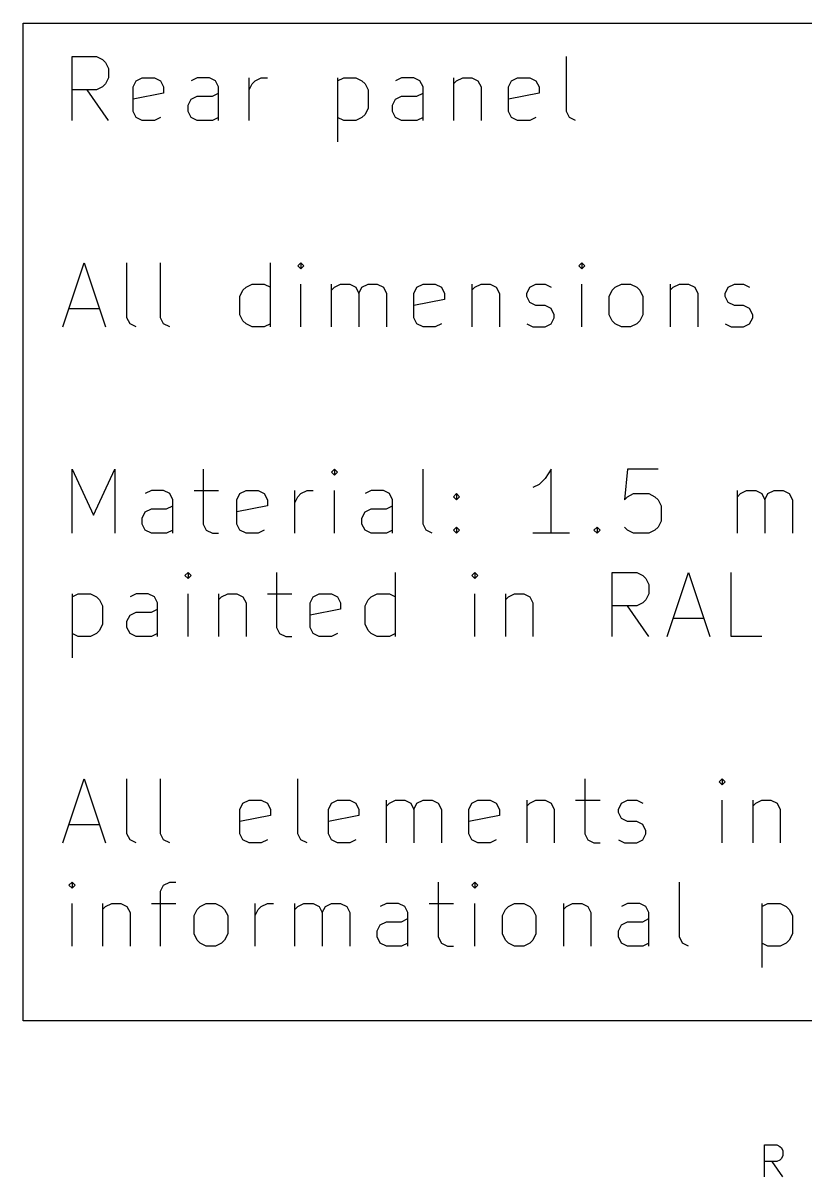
# Model space of a CAD drawing. Extents: x 111 to 491, y -200 to -1.
# Drawn here: x 111 to 135.43, y -46.5 to -10.5 of the extents above; entities that cross this region are included whole.
import ezdxf

# ---------------------------------------------------------------- set-up
doc = ezdxf.new("R2010")
doc.units = 0
doc.layers.add('BLACK', color=7, linetype='CONTINUOUS')

msp = doc.modelspace()

# ---------------------------------------------------------------- linework, layer by layer
at = {"layer": 'BLACK', "linetype": 'CONTINUOUS'}
for p, q in [((111, -10.5), (165.125, -10.5)), ((111, -41.625), (111, -10.5)), ((112.527374, -13.539938), (112.527374, -11.539938)), ((112.527374, -11.539938), (113.289279, -11.539938)), ((113.289279, -11.539938), (113.479755, -11.635176)), ((113.479755, -11.635176), (113.574993, -11.730414)), ((113.574993, -11.730414), (113.670231, -11.92089)), ((127.955947, -13.254223), (127.955947, -11.539938)), ((113.670231, -12.206604), (113.574993, -12.39708)), ((113.670231, -11.92089), (113.670231, -12.206604)), ((114.527374, -12.301842), (114.71785, -12.206604)), ((114.71785, -12.206604), (115.098803, -12.206604)), ((115.098803, -12.206604), (115.289279, -12.301842)), ((116.432136, -12.206604), (116.24166, -12.301842)), ((116.813089, -12.206604), (116.432136, -12.206604)), ((117.003565, -12.301842), (116.813089, -12.206604)), ((118.051184, -13.539938), (118.051184, -12.206604)), ((118.24166, -12.301842), (118.432136, -12.206604)), ((118.432136, -12.206604), (118.622613, -12.206604)), ((120.813089, -12.206604), (120.813089, -14.206604)), ((120.813089, -12.301842), (121.003565, -12.206604)), ((121.003565, -12.206604), (121.384518, -12.206604)), ((121.384518, -12.206604), (121.574994, -12.301842)), ((122.813089, -12.206604), (122.622613, -12.301842)), ((123.194042, -12.206604), (122.813089, -12.206604)), ((123.384518, -12.301842), (123.194042, -12.206604)), ((124.432137, -12.206604), (124.432137, -13.539938)), ((124.527375, -12.301842), (124.717851, -12.206604)), ((124.717851, -12.206604), (125.003566, -12.206604)), ((125.003566, -12.206604), (125.194042, -12.301842)), ((126.241661, -12.301842), (126.432137, -12.206604)), ((126.432137, -12.206604), (126.81309, -12.206604)), ((126.81309, -12.206604), (127.003566, -12.301842)), ((113.289279, -12.587557), (112.527374, -12.587557)), ((113.670231, -13.539938), (113.003564, -12.587557)), ((113.479755, -12.492319), (113.289279, -12.587557)), ((113.574993, -12.39708), (113.479755, -12.492319)), ((114.432136, -12.492319), (114.527374, -12.301842)), ((114.432136, -13.254223), (114.432136, -12.492319)), ((115.289279, -12.301842), (115.384517, -12.492319)), ((115.384517, -12.492319), (115.384517, -12.682795)), ((117.098803, -12.492319), (117.003565, -12.301842)), ((117.098803, -13.539938), (117.098803, -12.492319)), ((118.051184, -12.587557), (118.146422, -12.39708)), ((118.146422, -12.39708), (118.24166, -12.301842)), ((121.574994, -12.301842), (121.670232, -12.39708)), ((121.670232, -12.39708), (121.76547, -12.587557)), ((121.76547, -12.587557), (121.76547, -13.158985)), ((123.479756, -12.492319), (123.384518, -12.301842)), ((123.479756, -13.539938), (123.479756, -12.492319)), ((124.432137, -12.39708), (124.527375, -12.301842)), ((125.194042, -12.301842), (125.28928, -12.492319)), ((125.28928, -12.492319), (125.28928, -13.539938)), ((126.146423, -12.492319), (126.241661, -12.301842)), ((126.146423, -13.254223), (126.146423, -12.492319)), ((127.003566, -12.301842), (127.098804, -12.492319)), ((127.098804, -12.492319), (127.098804, -12.682795)), ((115.384517, -12.682795), (114.432136, -12.873271)), ((116.146422, -13.063747), (116.24166, -12.873271)), ((116.24166, -12.873271), (116.432136, -12.778033)), ((116.432136, -12.778033), (116.908327, -12.778033)), ((116.908327, -12.778033), (117.098803, -12.682795)), ((122.527375, -13.063747), (122.622613, -12.873271)), ((122.622613, -12.873271), (122.813089, -12.778033)), ((122.813089, -12.778033), (123.28928, -12.778033)), ((123.28928, -12.778033), (123.479756, -12.682795)), ((127.098804, -12.682795), (126.146423, -12.873271)), ((114.527374, -13.4447), (114.432136, -13.254223)), ((116.146422, -13.254223), (116.146422, -13.063747)), ((116.24166, -13.4447), (116.146422, -13.254223)), ((121.76547, -13.158985), (121.670232, -13.349461)), ((122.527375, -13.254223), (122.527375, -13.063747)), ((122.622613, -13.4447), (122.527375, -13.254223)), ((126.241661, -13.4447), (126.146423, -13.254223)), ((128.051185, -13.4447), (127.955947, -13.254223)), ((114.71785, -13.539938), (114.527374, -13.4447)), ((115.098803, -13.539938), (114.71785, -13.539938)), ((115.289279, -13.4447), (115.098803, -13.539938)), ((116.432136, -13.539938), (116.24166, -13.4447)), ((116.908327, -13.539938), (116.432136, -13.539938)), ((117.098803, -13.4447), (116.908327, -13.539938)), ((121.003565, -13.539938), (120.813089, -13.4447)), ((121.384518, -13.539938), (121.003565, -13.539938)), ((121.574994, -13.4447), (121.384518, -13.539938)), ((121.670232, -13.349461), (121.574994, -13.4447)), ((122.813089, -13.539938), (122.622613, -13.4447)), ((123.28928, -13.539938), (122.813089, -13.539938)), ((123.479756, -13.4447), (123.28928, -13.539938)), ((126.432137, -13.539938), (126.241661, -13.4447)), ((126.81309, -13.539938), (126.432137, -13.539938)), ((127.003566, -13.4447), (126.81309, -13.539938)), ((128.241661, -13.539938), (128.051185, -13.4447)), ((112.24166, -19.979714), (112.908326, -17.979714)), ((112.908326, -17.979714), (113.574993, -19.979714)), ((114.24166, -19.693999), (114.24166, -17.979714)), ((115.289279, -19.693999), (115.289279, -17.979714)), ((118.717851, -19.979714), (118.717851, -17.979714)), ((119.670232, -17.979714), (119.574994, -18.074952)), ((119.76547, -18.074952), (119.670232, -17.979714)), ((119.670232, -17.979714), (119.670232, -18.17019)), ((128.432138, -17.979714), (128.3369, -18.074952)), ((128.527376, -18.074952), (128.432138, -17.979714)), ((128.432138, -17.979714), (128.432138, -18.17019)), ((119.574994, -18.074952), (119.670232, -18.17019)), ((119.670232, -18.17019), (119.76547, -18.074952)), ((128.3369, -18.074952), (128.432138, -18.17019)), ((128.432138, -18.17019), (128.527376, -18.074952)), ((117.955946, -18.741618), (118.146422, -18.64638)), ((118.146422, -18.64638), (118.527375, -18.64638)), ((118.527375, -18.64638), (118.717851, -18.741618)), ((119.670232, -19.979714), (119.670232, -18.64638)), ((120.622613, -19.979714), (120.622613, -18.64638)), ((120.717851, -18.741618), (120.908327, -18.64638)), ((120.908327, -18.64638), (121.194042, -18.64638)), ((121.194042, -18.64638), (121.384518, -18.741618)), ((121.574994, -18.741618), (121.76547, -18.64638)), ((121.76547, -18.64638), (122.051184, -18.64638)), ((122.051184, -18.64638), (122.241661, -18.741618)), ((123.28928, -18.741618), (123.479756, -18.64638)), ((123.479756, -18.64638), (123.860709, -18.64638)), ((123.860709, -18.64638), (124.051185, -18.741618)), ((125.003566, -18.64638), (125.003566, -19.979714)), ((125.098804, -18.741618), (125.28928, -18.64638)), ((125.28928, -18.64638), (125.574995, -18.64638)), ((125.574995, -18.64638), (125.765471, -18.741618)), ((126.81309, -18.741618), (127.003566, -18.64638)), ((127.003566, -18.64638), (127.28928, -18.64638)), ((127.28928, -18.64638), (127.479757, -18.741618)), ((128.432138, -19.979714), (128.432138, -18.64638)), ((129.479757, -18.741618), (129.670233, -18.64638)), ((129.670233, -18.64638), (129.955948, -18.64638)), ((129.955948, -18.64638), (130.146424, -18.741618)), ((131.194043, -18.64638), (131.194043, -19.979714)), ((131.289281, -18.741618), (131.479757, -18.64638)), ((131.479757, -18.64638), (131.765472, -18.64638)), ((131.765472, -18.64638), (131.955948, -18.741618)), ((133.003567, -18.741618), (133.194043, -18.64638)), ((133.194043, -18.64638), (133.479757, -18.64638)), ((133.479757, -18.64638), (133.670234, -18.741618)), ((117.76547, -19.027333), (117.860708, -18.836856)), ((117.76547, -19.598761), (117.76547, -19.027333)), ((117.860708, -18.836856), (117.955946, -18.741618)), ((120.622613, -18.836856), (120.717851, -18.741618)), ((121.384518, -18.741618), (121.479756, -18.932095)), ((121.479756, -18.932095), (121.574994, -18.741618)), ((121.479756, -18.932095), (121.479756, -19.979714)), ((122.241661, -18.741618), (122.336899, -18.932095)), ((122.336899, -18.932095), (122.336899, -19.979714)), ((123.194042, -18.932095), (123.28928, -18.741618)), ((123.194042, -19.693999), (123.194042, -18.932095)), ((124.051185, -18.741618), (124.146423, -18.932095)), ((124.146423, -18.932095), (124.146423, -19.122571)), ((125.003566, -18.836856), (125.098804, -18.741618)), ((125.765471, -18.741618), (125.860709, -18.932095)), ((125.860709, -18.932095), (125.860709, -19.979714)), ((126.717852, -18.932095), (126.81309, -18.741618)), ((126.717852, -19.027333), (126.717852, -18.932095)), ((126.81309, -19.217809), (126.717852, -19.027333)), ((129.289281, -19.027333), (129.384519, -18.836856)), ((129.289281, -19.598761), (129.289281, -19.027333)), ((129.384519, -18.836856), (129.479757, -18.741618)), ((130.146424, -18.741618), (130.241662, -18.836856)), ((130.241662, -18.836856), (130.3369, -19.027333)), ((130.3369, -19.027333), (130.3369, -19.598761)), ((131.194043, -18.836856), (131.289281, -18.741618)), ((131.955948, -18.741618), (132.051186, -18.932095)), ((132.051186, -18.932095), (132.051186, -19.979714)), ((132.908329, -18.932095), (133.003567, -18.741618)), ((132.908329, -19.027333), (132.908329, -18.932095)), ((133.003567, -19.217809), (132.908329, -19.027333)), ((112.432136, -19.408285), (113.384517, -19.408285)), ((124.146423, -19.122571), (123.194042, -19.313047)), ((127.003566, -19.313047), (126.81309, -19.217809)), ((127.28928, -19.313047), (127.003566, -19.313047)), ((127.479757, -19.408285), (127.28928, -19.313047)), ((127.574995, -19.598761), (127.479757, -19.408285)), ((133.194043, -19.313047), (133.003567, -19.217809)), ((133.479757, -19.313047), (133.194043, -19.313047)), ((133.670234, -19.408285), (133.479757, -19.313047)), ((133.765472, -19.598761), (133.670234, -19.408285)), ((114.336898, -19.884476), (114.24166, -19.693999)), ((115.384517, -19.884476), (115.289279, -19.693999)), ((117.860708, -19.789237), (117.76547, -19.598761)), ((117.955946, -19.884476), (117.860708, -19.789237)), ((123.28928, -19.884476), (123.194042, -19.693999)), ((127.479757, -19.884476), (127.574995, -19.693999)), ((127.574995, -19.693999), (127.574995, -19.598761)), ((129.384519, -19.789237), (129.289281, -19.598761)), ((129.479757, -19.884476), (129.384519, -19.789237)), ((130.241662, -19.789237), (130.146424, -19.884476)), ((130.3369, -19.598761), (130.241662, -19.789237)), ((133.670234, -19.884476), (133.765472, -19.693999)), ((133.765472, -19.693999), (133.765472, -19.598761)), ((114.527374, -19.979714), (114.336898, -19.884476)), ((115.574993, -19.979714), (115.384517, -19.884476)), ((118.146422, -19.979714), (117.955946, -19.884476)), ((118.527375, -19.979714), (118.146422, -19.979714)), ((118.717851, -19.884476), (118.527375, -19.979714)), ((123.479756, -19.979714), (123.28928, -19.884476)), ((123.860709, -19.979714), (123.479756, -19.979714)), ((124.051185, -19.884476), (123.860709, -19.979714)), ((126.717852, -19.884476), (126.908328, -19.979714)), ((126.908328, -19.979714), (127.28928, -19.979714)), ((127.28928, -19.979714), (127.479757, -19.884476)), ((129.670233, -19.979714), (129.479757, -19.884476)), ((129.955948, -19.979714), (129.670233, -19.979714)), ((130.146424, -19.884476), (129.955948, -19.979714)), ((132.908329, -19.884476), (133.098805, -19.979714)), ((133.098805, -19.979714), (133.479757, -19.979714)), ((133.479757, -19.979714), (133.670234, -19.884476)), ((112.527374, -26.41949), (112.527374, -24.41949)), ((112.527374, -24.41949), (113.194041, -25.848061)), ((113.194041, -25.848061), (113.860707, -24.41949)), ((113.860707, -24.41949), (113.860707, -26.41949)), ((116.622612, -24.41949), (116.622612, -26.133775)), ((120.71785, -24.41949), (120.622612, -24.514728)), ((120.813088, -24.514728), (120.71785, -24.41949)), ((120.71785, -24.41949), (120.71785, -24.609966)), ((123.479755, -26.133775), (123.479755, -24.41949)), ((127.479755, -24.41949), (127.289279, -24.705204)), ((127.479755, -26.41949), (127.479755, -24.41949)), ((129.860708, -24.41949), (129.76547, -25.371871)), ((130.813089, -24.41949), (129.860708, -24.41949)), ((120.622612, -24.514728), (120.71785, -24.609966)), ((120.71785, -24.609966), (120.813088, -24.514728)), ((127.289279, -24.705204), (127.098803, -24.89568)), ((115.003564, -25.086156), (114.813088, -25.181394)), ((115.384517, -25.086156), (115.003564, -25.086156)), ((115.574993, -25.181394), (115.384517, -25.086156)), ((115.670231, -25.371871), (115.574993, -25.181394)), ((116.336898, -25.086156), (117.098802, -25.086156)), ((117.670231, -25.371871), (117.765469, -25.181394)), ((117.765469, -25.181394), (117.955945, -25.086156)), ((117.955945, -25.086156), (118.336898, -25.086156)), ((118.336898, -25.086156), (118.527374, -25.181394)), ((118.527374, -25.181394), (118.622612, -25.371871)), ((119.479755, -26.41949), (119.479755, -25.086156)), ((119.574993, -25.276632), (119.670231, -25.181394)), ((119.670231, -25.181394), (119.860707, -25.086156)), ((119.860707, -25.086156), (120.051184, -25.086156)), ((120.71785, -26.41949), (120.71785, -25.086156)), ((121.860707, -25.086156), (121.670231, -25.181394)), ((122.24166, -25.086156), (121.860707, -25.086156)), ((122.432136, -25.181394), (122.24166, -25.086156)), ((122.527374, -25.371871), (122.432136, -25.181394)), ((124.432136, -25.276632), (124.527374, -25.181394)), ((124.527374, -25.181394), (124.622612, -25.276632)), ((124.527374, -25.181394), (124.527374, -25.371871)), ((127.098803, -24.89568), (126.908327, -24.990918)), ((129.860708, -25.276632), (130.051184, -25.181394)), ((130.051184, -25.181394), (130.527375, -25.181394)), ((130.527375, -25.181394), (130.717851, -25.276632)), ((133.28928, -26.41949), (133.28928, -25.086156)), ((133.28928, -25.276632), (133.384518, -25.181394)), ((133.384518, -25.181394), (133.574994, -25.086156)), ((133.574994, -25.086156), (133.860709, -25.086156)), ((133.860709, -25.086156), (134.051185, -25.181394)), ((134.051185, -25.181394), (134.146423, -25.371871)), ((134.146423, -25.371871), (134.241661, -25.181394)), ((134.241661, -25.181394), (134.432137, -25.086156)), ((134.432137, -25.086156), (134.717851, -25.086156)), ((134.717851, -25.086156), (134.908328, -25.181394)), ((134.908328, -25.181394), (135.003566, -25.371871)), ((115.670231, -26.41949), (115.670231, -25.371871)), ((117.670231, -26.133775), (117.670231, -25.371871)), ((118.622612, -25.371871), (118.622612, -25.562347)), ((119.479755, -25.467109), (119.574993, -25.276632)), ((122.527374, -26.41949), (122.527374, -25.371871)), ((124.527374, -25.371871), (124.432136, -25.276632)), ((124.622612, -25.276632), (124.527374, -25.371871)), ((129.76547, -25.371871), (129.860708, -25.276632)), ((130.717851, -25.276632), (130.813089, -25.371871)), ((130.813089, -25.371871), (130.908327, -25.562347)), ((134.146423, -25.371871), (134.146423, -26.41949)), ((135.003566, -25.371871), (135.003566, -26.41949)), ((114.71785, -25.943299), (114.813088, -25.752823)), ((114.813088, -25.752823), (115.003564, -25.657585)), ((115.003564, -25.657585), (115.479755, -25.657585)), ((115.479755, -25.657585), (115.670231, -25.562347)), ((118.622612, -25.562347), (117.670231, -25.752823)), ((121.574993, -25.943299), (121.670231, -25.752823)), ((121.670231, -25.752823), (121.860707, -25.657585)), ((121.860707, -25.657585), (122.336898, -25.657585)), ((122.336898, -25.657585), (122.527374, -25.562347)), ((130.908327, -25.562347), (130.908327, -26.038537)), ((114.71785, -26.133775), (114.71785, -25.943299)), ((114.813088, -26.324252), (114.71785, -26.133775)), ((116.622612, -26.133775), (116.71785, -26.324252)), ((117.765469, -26.324252), (117.670231, -26.133775)), ((121.574993, -26.133775), (121.574993, -25.943299)), ((121.670231, -26.324252), (121.574993, -26.133775)), ((123.574993, -26.324252), (123.479755, -26.133775)), ((124.432136, -26.324252), (124.527374, -26.229013)), ((124.527374, -26.229013), (124.622612, -26.324252)), ((124.527374, -26.229013), (124.527374, -26.41949)), ((128.813089, -26.324252), (128.908327, -26.229013)), ((128.908327, -26.229013), (129.003565, -26.324252)), ((128.908327, -26.229013), (128.908327, -26.41949)), ((129.860708, -26.324252), (129.76547, -26.229013)), ((130.813089, -26.229013), (130.717851, -26.324252)), ((130.908327, -26.038537), (130.813089, -26.229013)), ((115.003564, -26.41949), (114.813088, -26.324252)), ((115.479755, -26.41949), (115.003564, -26.41949)), ((115.670231, -26.324252), (115.479755, -26.41949)), ((116.71785, -26.324252), (116.908326, -26.41949)), ((116.908326, -26.41949), (117.098802, -26.41949)), ((117.955945, -26.41949), (117.765469, -26.324252)), ((118.336898, -26.41949), (117.955945, -26.41949)), ((118.527374, -26.324252), (118.336898, -26.41949)), ((121.860707, -26.41949), (121.670231, -26.324252)), ((122.336898, -26.41949), (121.860707, -26.41949)), ((122.527374, -26.324252), (122.336898, -26.41949)), ((123.765469, -26.41949), (123.574993, -26.324252)), ((124.527374, -26.41949), (124.432136, -26.324252)), ((124.622612, -26.324252), (124.527374, -26.41949)), ((128.051184, -26.41949), (126.908327, -26.41949)), ((128.908327, -26.41949), (128.813089, -26.324252)), ((129.003565, -26.324252), (128.908327, -26.41949)), ((130.051184, -26.41949), (129.860708, -26.324252)), ((130.527375, -26.41949), (130.051184, -26.41949)), ((130.717851, -26.324252), (130.527375, -26.41949)), ((116.146422, -27.639378), (116.051184, -27.734616)), ((116.24166, -27.734616), (116.146422, -27.639378)), ((116.146422, -27.639378), (116.146422, -27.829854)), ((118.908327, -27.639378), (118.908327, -29.353663)), ((122.622613, -29.639378), (122.622613, -27.639378)), ((125.098804, -27.639378), (125.003566, -27.734616)), ((125.194042, -27.734616), (125.098804, -27.639378)), ((125.098804, -27.639378), (125.098804, -27.829854)), ((129.384519, -29.639378), (129.384519, -27.639378)), ((129.384519, -27.639378), (130.146424, -27.639378)), ((130.146424, -27.639378), (130.3369, -27.734616)), ((131.098805, -29.639378), (131.765471, -27.639378)), ((131.765471, -27.639378), (132.432138, -29.639378)), ((133.098805, -29.639378), (133.098805, -27.639378)), ((116.051184, -27.734616), (116.146422, -27.829854)), ((116.146422, -27.829854), (116.24166, -27.734616)), ((125.003566, -27.734616), (125.098804, -27.829854)), ((125.098804, -27.829854), (125.194042, -27.734616)), ((130.3369, -27.734616), (130.432138, -27.829854)), ((130.432138, -27.829854), (130.527376, -28.02033)), ((130.527376, -28.02033), (130.527376, -28.306044)), ((112.527374, -28.306044), (112.527374, -30.306044)), ((112.527374, -28.401282), (112.71785, -28.306044)), ((112.71785, -28.306044), (113.098803, -28.306044)), ((113.098803, -28.306044), (113.289279, -28.401282)), ((113.289279, -28.401282), (113.384517, -28.49652)), ((114.527374, -28.306044), (114.336898, -28.401282)), ((114.908327, -28.306044), (114.527374, -28.306044)), ((115.098803, -28.401282), (114.908327, -28.306044)), ((115.194041, -28.591759), (115.098803, -28.401282)), ((116.146422, -29.639378), (116.146422, -28.306044)), ((117.098803, -28.306044), (117.098803, -29.639378)), ((117.098803, -28.49652), (117.194041, -28.401282)), ((117.194041, -28.401282), (117.384517, -28.306044)), ((117.384517, -28.306044), (117.670232, -28.306044)), ((117.670232, -28.306044), (117.860708, -28.401282)), ((117.860708, -28.401282), (117.955946, -28.591759)), ((118.622613, -28.306044), (119.384517, -28.306044)), ((119.955946, -28.591759), (120.051184, -28.401282)), ((120.051184, -28.401282), (120.24166, -28.306044)), ((120.24166, -28.306044), (120.622613, -28.306044)), ((120.622613, -28.306044), (120.813089, -28.401282)), ((120.813089, -28.401282), (120.908327, -28.591759)), ((121.76547, -28.49652), (121.860708, -28.401282)), ((121.860708, -28.401282), (122.051184, -28.306044)), ((122.051184, -28.306044), (122.432137, -28.306044)), ((122.432137, -28.306044), (122.622613, -28.401282)), ((125.098804, -29.639378), (125.098804, -28.306044)), ((126.051185, -28.306044), (126.051185, -29.639378)), ((126.051185, -28.49652), (126.146423, -28.401282)), ((126.146423, -28.401282), (126.336899, -28.306044)), ((126.336899, -28.306044), (126.622614, -28.306044)), ((126.622614, -28.306044), (126.81309, -28.401282)), ((126.81309, -28.401282), (126.908328, -28.591759)), ((130.527376, -28.306044), (130.432138, -28.49652)), ((113.384517, -28.49652), (113.479755, -28.686997)), ((113.479755, -28.686997), (113.479755, -29.258425)), ((115.003565, -28.877473), (115.194041, -28.782235)), ((115.194041, -29.639378), (115.194041, -28.591759)), ((117.955946, -28.591759), (117.955946, -29.639378)), ((119.955946, -29.353663), (119.955946, -28.591759)), ((120.908327, -28.782235), (119.955946, -28.972711)), ((120.908327, -28.591759), (120.908327, -28.782235)), ((121.670232, -28.686997), (121.76547, -28.49652)), ((121.670232, -29.258425), (121.670232, -28.686997)), ((126.908328, -28.591759), (126.908328, -29.639378)), ((130.146424, -28.686997), (129.384519, -28.686997)), ((130.527376, -29.639378), (129.860709, -28.686997)), ((130.3369, -28.591759), (130.146424, -28.686997)), ((130.432138, -28.49652), (130.3369, -28.591759)), ((114.24166, -29.163187), (114.336898, -28.972711)), ((114.336898, -28.972711), (114.527374, -28.877473)), ((114.527374, -28.877473), (115.003565, -28.877473)), ((131.289281, -29.067949), (132.241662, -29.067949)), ((113.384517, -29.448901), (113.289279, -29.54414)), ((113.479755, -29.258425), (113.384517, -29.448901)), ((114.24166, -29.353663), (114.24166, -29.163187)), ((114.336898, -29.54414), (114.24166, -29.353663)), ((118.908327, -29.353663), (119.003565, -29.54414)), ((120.051184, -29.54414), (119.955946, -29.353663)), ((121.76547, -29.448901), (121.670232, -29.258425)), ((121.860708, -29.54414), (121.76547, -29.448901)), ((112.71785, -29.639378), (112.527374, -29.54414)), ((113.098803, -29.639378), (112.71785, -29.639378)), ((113.289279, -29.54414), (113.098803, -29.639378)), ((114.527374, -29.639378), (114.336898, -29.54414)), ((115.003565, -29.639378), (114.527374, -29.639378)), ((115.194041, -29.54414), (115.003565, -29.639378)), ((119.003565, -29.54414), (119.194041, -29.639378)), ((119.194041, -29.639378), (119.384517, -29.639378)), ((120.24166, -29.639378), (120.051184, -29.54414)), ((120.622613, -29.639378), (120.24166, -29.639378)), ((120.813089, -29.54414), (120.622613, -29.639378)), ((122.051184, -29.639378), (121.860708, -29.54414)), ((122.432137, -29.639378), (122.051184, -29.639378)), ((122.622613, -29.54414), (122.432137, -29.639378)), ((134.051186, -29.639378), (133.098805, -29.639378)), ((112.24166, -36.079154), (112.908326, -34.079154)), ((112.908326, -34.079154), (113.574993, -36.079154)), ((114.24166, -35.793439), (114.24166, -34.079154)), ((115.289279, -35.793439), (115.289279, -34.079154)), ((119.574994, -35.793439), (119.574994, -34.079154)), ((128.527376, -34.079154), (128.527376, -35.793439)), ((132.813091, -34.079154), (132.717853, -34.174392)), ((132.717853, -34.174392), (132.813091, -34.26963)), ((132.908329, -34.174392), (132.813091, -34.079154)), ((132.813091, -34.079154), (132.813091, -34.26963)), ((132.813091, -34.26963), (132.908329, -34.174392)), ((117.76547, -35.031535), (117.860708, -34.841058)), ((117.860708, -34.841058), (118.051184, -34.74582)), ((118.051184, -34.74582), (118.432137, -34.74582)), ((118.432137, -34.74582), (118.622613, -34.841058)), ((118.622613, -34.841058), (118.717851, -35.031535)), ((120.527375, -35.031535), (120.622613, -34.841058)), ((120.622613, -34.841058), (120.813089, -34.74582)), ((120.813089, -34.74582), (121.194042, -34.74582)), ((121.194042, -34.74582), (121.384518, -34.841058)), ((121.384518, -34.841058), (121.479756, -35.031535)), ((122.336899, -36.079154), (122.336899, -34.74582)), ((122.336899, -34.936296), (122.432137, -34.841058)), ((122.432137, -34.841058), (122.622613, -34.74582)), ((122.622613, -34.74582), (122.908328, -34.74582)), ((122.908328, -34.74582), (123.098804, -34.841058)), ((123.098804, -34.841058), (123.194042, -35.031535)), ((123.194042, -35.031535), (123.28928, -34.841058)), ((123.28928, -34.841058), (123.479756, -34.74582)), ((123.479756, -34.74582), (123.76547, -34.74582)), ((123.76547, -34.74582), (123.955947, -34.841058)), ((123.955947, -34.841058), (124.051185, -35.031535)), ((124.908328, -35.031535), (125.003566, -34.841058)), ((125.003566, -34.841058), (125.194042, -34.74582)), ((125.194042, -34.74582), (125.574995, -34.74582)), ((125.574995, -34.74582), (125.765471, -34.841058)), ((125.765471, -34.841058), (125.860709, -35.031535)), ((126.717852, -34.74582), (126.717852, -36.079154)), ((126.717852, -34.936296), (126.81309, -34.841058)), ((126.81309, -34.841058), (127.003566, -34.74582)), ((127.003566, -34.74582), (127.289281, -34.74582)), ((127.289281, -34.74582), (127.479757, -34.841058)), ((127.479757, -34.841058), (127.574995, -35.031535)), ((128.241662, -34.74582), (129.003566, -34.74582)), ((129.574995, -35.031535), (129.670233, -34.841058)), ((129.670233, -34.841058), (129.860709, -34.74582)), ((129.860709, -34.74582), (130.146423, -34.74582)), ((130.146423, -34.74582), (130.3369, -34.841058)), ((132.813091, -36.079154), (132.813091, -34.74582)), ((133.765472, -34.74582), (133.765472, -36.079154)), ((133.765472, -34.936296), (133.86071, -34.841058)), ((133.86071, -34.841058), (134.051186, -34.74582)), ((134.051186, -34.74582), (134.336901, -34.74582)), ((134.336901, -34.74582), (134.527377, -34.841058)), ((134.527377, -34.841058), (134.622615, -35.031535)), ((117.76547, -35.793439), (117.76547, -35.031535)), ((118.717851, -35.222011), (117.76547, -35.412487)), ((118.717851, -35.031535), (118.717851, -35.222011)), ((120.527375, -35.793439), (120.527375, -35.031535)), ((121.479756, -35.222011), (120.527375, -35.412487)), ((121.479756, -35.031535), (121.479756, -35.222011)), ((123.194042, -35.031535), (123.194042, -36.079154)), ((124.051185, -35.031535), (124.051185, -36.079154)), ((124.908328, -35.793439), (124.908328, -35.031535)), ((125.860709, -35.222011), (124.908328, -35.412487)), ((125.860709, -35.031535), (125.860709, -35.222011)), ((127.574995, -35.031535), (127.574995, -36.079154)), ((129.574995, -35.126773), (129.574995, -35.031535)), ((129.670233, -35.317249), (129.574995, -35.126773)), ((134.622615, -35.031535), (134.622615, -36.079154)), ((112.432136, -35.507725), (113.384517, -35.507725)), ((129.860709, -35.412487), (129.670233, -35.317249)), ((130.146423, -35.412487), (129.860709, -35.412487)), ((130.3369, -35.507725), (130.146423, -35.412487)), ((130.432138, -35.698201), (130.3369, -35.507725)), ((114.336898, -35.983916), (114.24166, -35.793439)), ((114.527374, -36.079154), (114.336898, -35.983916)), ((115.384517, -35.983916), (115.289279, -35.793439)), ((115.574993, -36.079154), (115.384517, -35.983916)), ((117.860708, -35.983916), (117.76547, -35.793439)), ((118.051184, -36.079154), (117.860708, -35.983916)), ((118.622613, -35.983916), (118.432137, -36.079154)), ((119.670232, -35.983916), (119.574994, -35.793439)), ((119.860708, -36.079154), (119.670232, -35.983916)), ((120.622613, -35.983916), (120.527375, -35.793439)), ((120.813089, -36.079154), (120.622613, -35.983916)), ((121.384518, -35.983916), (121.194042, -36.079154)), ((125.003566, -35.983916), (124.908328, -35.793439)), ((125.194042, -36.079154), (125.003566, -35.983916)), ((125.765471, -35.983916), (125.574995, -36.079154)), ((128.527376, -35.793439), (128.622614, -35.983916)), ((128.622614, -35.983916), (128.81309, -36.079154)), ((129.574995, -35.983916), (129.765471, -36.079154)), ((130.146423, -36.079154), (130.3369, -35.983916)), ((130.3369, -35.983916), (130.432138, -35.793439)), ((130.432138, -35.793439), (130.432138, -35.698201)), ((118.432137, -36.079154), (118.051184, -36.079154)), ((121.194042, -36.079154), (120.813089, -36.079154)), ((125.574995, -36.079154), (125.194042, -36.079154)), ((128.81309, -36.079154), (129.003566, -36.079154)), ((129.765471, -36.079154), (130.146423, -36.079154)), ((112.527374, -37.299042), (112.432136, -37.39428)), ((112.432136, -37.39428), (112.527374, -37.489518)), ((112.622612, -37.39428), (112.527374, -37.299042)), ((112.527374, -37.299042), (112.527374, -37.489518)), ((112.527374, -37.489518), (112.622612, -37.39428)), ((115.289279, -37.584756), (115.384517, -37.39428)), ((115.384517, -37.39428), (115.574993, -37.299042)), ((115.574993, -37.299042), (115.765469, -37.299042)), ((123.955946, -37.299042), (123.955946, -39.013327)), ((125.098803, -37.299042), (125.003565, -37.39428)), ((125.003565, -37.39428), (125.098803, -37.489518)), ((125.194041, -37.39428), (125.098803, -37.299042)), ((125.098803, -37.299042), (125.098803, -37.489518)), ((125.098803, -37.489518), (125.194041, -37.39428)), ((131.479756, -39.013327), (131.479756, -37.299042)), ((115.289279, -39.299042), (115.289279, -37.584756)), ((112.527374, -39.299042), (112.527374, -37.965708)), ((113.479755, -37.965708), (113.479755, -39.299042)), ((113.479755, -38.156184), (113.574993, -38.060946)), ((113.574993, -38.060946), (113.765469, -37.965708)), ((113.765469, -37.965708), (114.051184, -37.965708)), ((114.051184, -37.965708), (114.24166, -38.060946)), ((114.24166, -38.060946), (114.336898, -38.251423)), ((115.003565, -37.965708), (115.765469, -37.965708)), ((116.336898, -38.346661), (116.432136, -38.156184)), ((116.432136, -38.156184), (116.527374, -38.060946)), ((116.527374, -38.060946), (116.71785, -37.965708)), ((116.71785, -37.965708), (117.003565, -37.965708)), ((117.003565, -37.965708), (117.194041, -38.060946)), ((117.194041, -38.060946), (117.289279, -38.156184)), ((117.289279, -38.156184), (117.384517, -38.346661)), ((118.24166, -39.299042), (118.24166, -37.965708)), ((118.24166, -38.346661), (118.336898, -38.156184)), ((118.336898, -38.156184), (118.432136, -38.060946)), ((118.432136, -38.060946), (118.622612, -37.965708)), ((118.622612, -37.965708), (118.813089, -37.965708)), ((119.479755, -39.299042), (119.479755, -37.965708)), ((119.479755, -38.156184), (119.574993, -38.060946)), ((119.574993, -38.060946), (119.765469, -37.965708)), ((119.765469, -37.965708), (120.051184, -37.965708)), ((120.051184, -37.965708), (120.24166, -38.060946)), ((120.24166, -38.060946), (120.336898, -38.251423)), ((120.336898, -38.251423), (120.432136, -38.060946)), ((120.432136, -38.060946), (120.622612, -37.965708)), ((120.622612, -37.965708), (120.908326, -37.965708)), ((120.908326, -37.965708), (121.098803, -38.060946)), ((121.098803, -38.060946), (121.194041, -38.251423)), ((122.336898, -37.965708), (122.146422, -38.060946)), ((122.717851, -37.965708), (122.336898, -37.965708)), ((122.908327, -38.060946), (122.717851, -37.965708)), ((123.003565, -38.251423), (122.908327, -38.060946)), ((123.670232, -37.965708), (124.432136, -37.965708)), ((125.098803, -39.299042), (125.098803, -37.965708)), ((125.955946, -38.346661), (126.051184, -38.156184)), ((126.051184, -38.156184), (126.146422, -38.060946)), ((126.146422, -38.060946), (126.336898, -37.965708)), ((126.336898, -37.965708), (126.622613, -37.965708)), ((126.622613, -37.965708), (126.813089, -38.060946)), ((126.813089, -38.060946), (126.908327, -38.156184)), ((126.908327, -38.156184), (127.003565, -38.346661)), ((127.860708, -37.965708), (127.860708, -39.299042)), ((127.860708, -38.156184), (127.955946, -38.060946)), ((127.955946, -38.060946), (128.146422, -37.965708)), ((128.146422, -37.965708), (128.432137, -37.965708)), ((128.432137, -37.965708), (128.622613, -38.060946)), ((128.622613, -38.060946), (128.717851, -38.251423)), ((129.860708, -37.965708), (129.670232, -38.060946)), ((130.241661, -37.965708), (129.860708, -37.965708)), ((130.432137, -38.060946), (130.241661, -37.965708)), ((130.527375, -38.251423), (130.432137, -38.060946)), ((134.051185, -37.965708), (134.051185, -39.965708)), ((134.051185, -38.060946), (134.241661, -37.965708)), ((134.241661, -37.965708), (134.622614, -37.965708)), ((134.622614, -37.965708), (134.81309, -38.060946)), ((134.81309, -38.060946), (134.908328, -38.156184)), ((134.908328, -38.156184), (135.003566, -38.346661)), ((114.336898, -38.251423), (114.336898, -39.299042)), ((116.336898, -38.918089), (116.336898, -38.346661)), ((117.384517, -38.346661), (117.384517, -38.918089)), ((120.336898, -38.251423), (120.336898, -39.299042)), ((121.194041, -38.251423), (121.194041, -39.299042)), ((122.813089, -38.537137), (123.003565, -38.441899)), ((123.003565, -39.299042), (123.003565, -38.251423)), ((125.955946, -38.918089), (125.955946, -38.346661)), ((127.003565, -38.346661), (127.003565, -38.918089)), ((128.717851, -38.251423), (128.717851, -39.299042)), ((130.336899, -38.537137), (130.527375, -38.441899)), ((130.527375, -39.299042), (130.527375, -38.251423)), ((135.003566, -38.346661), (135.003566, -38.918089)), ((122.051184, -38.822851), (122.146422, -38.632375)), ((122.051184, -39.013327), (122.051184, -38.822851)), ((122.146422, -38.632375), (122.336898, -38.537137)), ((122.336898, -38.537137), (122.813089, -38.537137)), ((129.574994, -38.822851), (129.670232, -38.632375)), ((129.574994, -39.013327), (129.574994, -38.822851)), ((129.670232, -38.632375), (129.860708, -38.537137)), ((129.860708, -38.537137), (130.336899, -38.537137)), ((116.432136, -39.108565), (116.336898, -38.918089)), ((116.527374, -39.203804), (116.432136, -39.108565)), ((116.71785, -39.299042), (116.527374, -39.203804)), ((117.194041, -39.203804), (117.003565, -39.299042)), ((117.289279, -39.108565), (117.194041, -39.203804)), ((117.384517, -38.918089), (117.289279, -39.108565)), ((122.146422, -39.203804), (122.051184, -39.013327)), ((122.336898, -39.299042), (122.146422, -39.203804)), ((123.003565, -39.203804), (122.813089, -39.299042)), ((123.955946, -39.013327), (124.051184, -39.203804)), ((124.051184, -39.203804), (124.24166, -39.299042)), ((126.051184, -39.108565), (125.955946, -38.918089)), ((126.146422, -39.203804), (126.051184, -39.108565)), ((126.336898, -39.299042), (126.146422, -39.203804)), ((126.813089, -39.203804), (126.622613, -39.299042)), ((126.908327, -39.108565), (126.813089, -39.203804)), ((127.003565, -38.918089), (126.908327, -39.108565)), ((129.670232, -39.203804), (129.574994, -39.013327)), ((129.860708, -39.299042), (129.670232, -39.203804)), ((130.527375, -39.203804), (130.336899, -39.299042)), ((131.574994, -39.203804), (131.479756, -39.013327)), ((131.76547, -39.299042), (131.574994, -39.203804)), ((134.241661, -39.299042), (134.051185, -39.203804)), ((134.81309, -39.203804), (134.622614, -39.299042)), ((134.908328, -39.108565), (134.81309, -39.203804)), ((135.003566, -38.918089), (134.908328, -39.108565)), ((117.003565, -39.299042), (116.71785, -39.299042)), ((122.813089, -39.299042), (122.336898, -39.299042)), ((124.24166, -39.299042), (124.432136, -39.299042)), ((126.622613, -39.299042), (126.336898, -39.299042)), ((130.336899, -39.299042), (129.860708, -39.299042)), ((134.622614, -39.299042), (134.241661, -39.299042)), ((165.125, -41.625), (111, -41.625)), ((134.136667, -46.500082), (134.136667, -45.500082)), ((134.136667, -45.500082), (134.517619, -45.500082)), ((134.517619, -45.500082), (134.612857, -45.547701)), ((134.612857, -45.547701), (134.660476, -45.59532)), ((134.660476, -45.59532), (134.708095, -45.690558)), ((134.708095, -45.690558), (134.708095, -45.833415)), ((134.517619, -46.023891), (134.136667, -46.023891)), ((134.708095, -46.500082), (134.374762, -46.023891)), ((134.612857, -45.976272), (134.517619, -46.023891)), ((134.660476, -45.928653), (134.612857, -45.976272)), ((134.708095, -45.833415), (134.660476, -45.928653))]:
    msp.add_line(p, q, dxfattribs=at)

doc.saveas('drawing.dxf')
